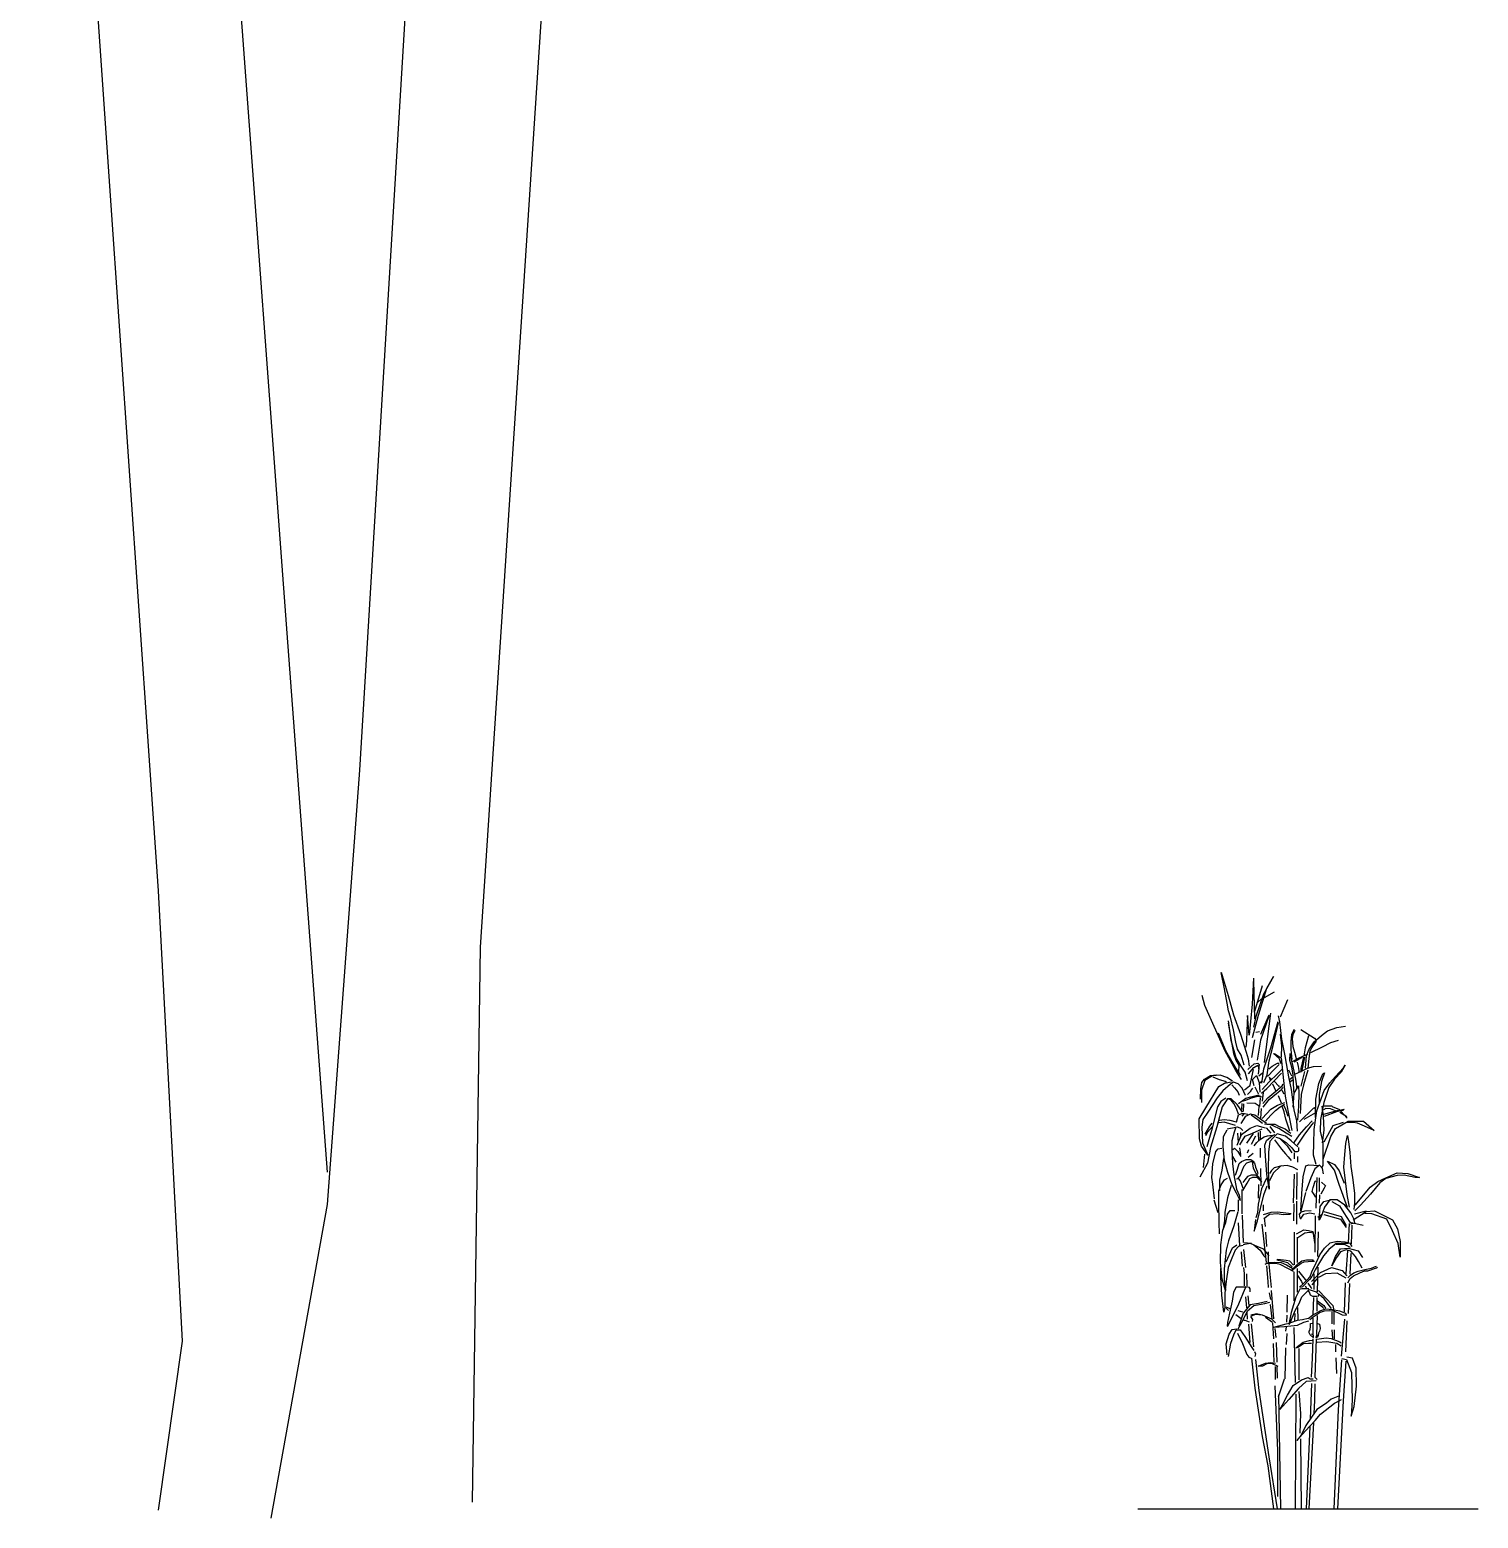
# Model space of a CAD drawing. Header units: millimetres. Extents: x -38686 to 870903, y -23218 to 232707.
# Drawn here: x 58342 to 61603, y 7238 to 10588 of the extents above; entities that cross this region are included whole.
import ezdxf

# ---------------------------------------------------------------- set-up
doc = ezdxf.new("R2010")
doc.units = ezdxf.units.MM
doc.header["$LTSCALE"] = 10
doc.layers.add('40 - Detail Outline', color=142, linetype='Continuous')

msp = doc.modelspace()

# ---------------------------------------------------------------- linework, layer by layer
at = {"layer": '40 - Detail Outline', "color": 250}
for p, q in [((61239.396, 8004.559), (61237.16, 7935.271)), ((60836.817, 7258.723), (61602.879, 7258.723))]:
    msp.add_line(p, q, dxfattribs=at)
for points in [[(58885.57, 7237.566), (59012.38, 7943.849), (59084.843, 8921.779), (59193.537, 10714.65), (59338.463, 12199.654), (59447.158, 13394.902), (59555.852, 14517.71), (59628.315, 15531.86), (59664.547, 16201.923)], [(59012.38, 8016.288), (58921.801, 9229.646), (58813.107, 10696.54), (58740.644, 11420.933), (58686.297, 12253.984), (58595.718, 13539.78), (58595.718, 14372.832), (58541.371, 15151.554), (58468.908, 15803.507)], [(59338.463, 7273.786), (59356.579, 8523.363), (59501.505, 10732.76), (59700.778, 13068.925), (59755.126, 13920.086), (59863.82, 15205.883), (59867.305, 15286.003)], [(58631.949, 7255.676), (58686.297, 7635.982), (58631.949, 8650.132), (58523.255, 10225.685), (58432.676, 11529.592), (58360.213, 12652.4), (58342.097, 13992.526), (58342.097, 14535.82)], [(61024.23, 8467.017), (61039.677, 8414.401), (61052.263, 8370.365), (61067.709, 8327.472), (61080.295, 8286.866), (61084.872, 8271.997), (61087.161, 8255.411)], [(61075.719, 8257.699), (61068.854, 8280.003), (61060.844, 8293.729), (61057.412, 8309.17), (61052.263, 8336.622), (61044.826, 8365.217), (61040.821, 8379.515), (61037.961, 8397.244), (61031.667, 8429.271), (61024.23, 8465.873)], [(61096.886, 8453.291), (61094.026, 8394.957), (61090.021, 8356.067), (61087.161, 8324.612), (61084.3, 8360.642), (61083.156, 8369.221), (61082.012, 8334.334), (61080.868, 8312.03), (61079.723, 8297.732)], [(61094.598, 8320.037), (61108.328, 8369.793), (61126.635, 8430.415), (61142.082, 8456.723), (61119.198, 8417.261), (61102.035, 8366.933), (61096.886, 8342.913)], [(61099.747, 8361.786), (61098.03, 8448.144)], [(61069.998, 8225.1), (61056.84, 8245.689), (61033.384, 8289.154), (60987.044, 8392.097), (60981.323, 8414.401)], [(61100.319, 8378.943), (61117.482, 8436.706)], [(61121.486, 8409.826), (61144.37, 8422.408)], [(61106.612, 8399.532), (61115.193, 8406.967)], [(61173.683, 8404.669), (61156.848, 8365.788)], [(61039.677, 8352.064), (61052.263, 8284.007), (61056.84, 8268.565), (61063.705, 8257.127), (61063.133, 8242.257), (61067.137, 8234.823)], [(61083.156, 8222.241), (61078.007, 8241.685), (61069.426, 8255.411), (61057.984, 8273.712), (61046.542, 8313.174), (61040.821, 8357.211)], [(61131.784, 8367.505), (61112.905, 8313.746), (61105.468, 8268.565)], [(61131.212, 8369.793), (61112.905, 8326.328)], [(61115.633, 8216.65), (61120.277, 8249.147), (61135.95, 8296.152), (61152.785, 8355.343)], [(61120.277, 8218.391), (61127.823, 8235.8), (61131.887, 8267.136), (61141.175, 8301.374), (61153.365, 8353.022)], [(61122.058, 8263.418), (61135.789, 8374.368)], [(61169.039, 8274.68), (61160.912, 8315.882), (61156.268, 8354.762), (61153.365, 8368.69)], [(61213.737, 8250.888), (61216.639, 8278.162), (61221.864, 8292.089), (61233.473, 8310.079), (61249.727, 8324.006), (61263.659, 8334.452), (61284.557, 8341.996), (61304.294, 8345.478)], [(61064.849, 8239.398), (61057.984, 8250.264), (61035.672, 8288.01), (61017.937, 8329.759)], [(61099.175, 8314.318), (61092.309, 8274.856)], [(61102.035, 8332.047), (61110.616, 8333.191)], [(61159.751, 8276.421), (61160.912, 8300.794), (61158.009, 8326.908)], [(61188.775, 8337.353), (61185.873, 8332.711), (61182.39, 8325.747), (61180.648, 8311.24), (61181.229, 8292.67), (61183.551, 8270.038)], [(61189.936, 8335.612), (61185.292, 8325.747), (61184.131, 8317.043), (61185.292, 8299.633), (61189.356, 8286.867), (61193.419, 8269.458)], [(61203.288, 8337.353), (61234.054, 8318.203), (61236.956, 8314.721)], [(61220.703, 8323.426), (61213.156, 8296.152), (61210.254, 8278.162)], [(61238.117, 8311.24), (61230.571, 8300.794), (61223.605, 8288.608), (61221.283, 8272.359), (61219.542, 8250.888)], [(61225.927, 8285.706), (61252.63, 8299.053), (61271.206, 8308.338), (61288.04, 8313.561)], [(61142.336, 8283.385), (61154.526, 8272.359), (61158.59, 8261.333)], [(61144.077, 8283.965), (61153.365, 8277.582), (61158.009, 8274.68)], [(61188.195, 8191.116), (61187.034, 8216.069), (61186.453, 8235.8), (61182.97, 8253.209), (61178.907, 8267.717), (61179.487, 8283.385), (61181.809, 8270.038), (61185.873, 8254.37), (61191.678, 8225.935), (61194.58, 8204.463)], [(61184.712, 8265.976), (61198.063, 8273.52), (61220.122, 8282.805)], [(61188.195, 8264.815), (61207.351, 8275.841)], [(61084.3, 8247.976), (61098.602, 8260.558), (61106.612, 8261.702), (61110.044, 8258.843), (61108.328, 8249.12)], [(61086.016, 8237.682), (61097.458, 8251.98), (61106.612, 8257.699), (61108.9, 8250.836), (61107.184, 8237.11)], [(61088.877, 8209.087), (61096.886, 8247.404)], [(61116.214, 8202.722), (61131.887, 8219.551), (61151.043, 8238.121), (61161.492, 8248.567)], [(61128.351, 8231.963), (61143.798, 8247.976), (61154.668, 8258.843)], [(61131.784, 8249.12), (61138.649, 8255.411), (61150.663, 8261.702), (61154.668, 8262.274)], [(61159.372, 8274.47), (61162.76, 8236.798), (61168.264, 8187.274), (61175.039, 8151.718), (61183.507, 8110.659)], [(61168.264, 8273.624), (61175.462, 8231.295), (61181.39, 8202.935), (61187.741, 8156.797), (61193.669, 8131.824), (61194.94, 8108.966)], [(61175.424, 8246.826), (61182.39, 8233.479)], [(61191.678, 8237.541), (61203.868, 8243.344), (61218.381, 8250.307), (61231.732, 8254.37), (61250.308, 8255.53)], [(61195.161, 8264.235), (61197.483, 8254.37), (61199.224, 8245.665), (61199.224, 8242.763)], [(61219.292, 8245.823), (61209.418, 8213.391), (61204.481, 8191.533), (61201.66, 8148.525)], [(61209.673, 8275.261), (61203.868, 8249.727), (61203.288, 8241.603)], [(61211.534, 8243.003), (61203.775, 8209.865)], [(61211.415, 8275.261), (61205.61, 8245.665)], [(61238.278, 8034.174), (61232.13, 8054.849), (61232.689, 8081.111), (61233.807, 8112.402), (61239.396, 8154.311), (61256.165, 8200.689), (61268.462, 8217.452), (61281.318, 8231.98), (61299.205, 8251.537), (61303.676, 8257.684), (61294.174, 8241.48), (61279.082, 8225.834), (61266.785, 8206.835), (61255.047, 8173.309), (61247.781, 8134.753), (61247.222, 8109.05), (61253.37, 8083.905), (61253.37, 8047.026), (61253.37, 8031.38), (61251.134, 8027.469)], [(61079.151, 8189.07), (61071.142, 8205.655), (61062.561, 8215.378), (61051.691, 8219.381), (61044.826, 8214.806), (61028.235, 8199.364), (61015.077, 8183.923), (60993.909, 8151.324), (60983.04, 8135.311), (60980.751, 8117.582), (60981.895, 8082.695), (60993.909, 8054.672), (60980.179, 8075.26), (60975.602, 8091.274), (60974.458, 8136.454), (60989.905, 8161.046), (61019.081, 8209.087), (61031.667, 8217.093), (61046.542, 8219.953)], [(60977.891, 8181.063), (60978.463, 8203.94), (60980.751, 8218.237), (60986.472, 8226.244), (61000.202, 8234.251), (61013.361, 8235.966)], [(61049.974, 8221.097), (61036.816, 8229.675), (61021.942, 8234.823), (61004.779, 8233.679), (60987.616, 8222.812), (60979.607, 8201.08), (60980.179, 8173.628)], [(61005.351, 8230.819), (61019.654, 8225.1), (61032.812, 8221.669), (61036.244, 8219.381)], [(61048.258, 8213.09), (61054.551, 8206.227), (61061.988, 8197.649), (61064.849, 8189.642)], [(61076.863, 8202.224), (61087.733, 8210.802)], [(61098.687, 8210.57), (61094.455, 8225.377), (61103.624, 8233.837), (61109.971, 8218.326), (61111.382, 8196.469)], [(61108.9, 8233.107), (61116.909, 8239.97)], [(61111.189, 8217.665), (61116.909, 8222.812)], [(61115.053, 8194.598), (61127.243, 8205.044), (61143.497, 8221.872), (61160.331, 8239.282)], [(61117.955, 8171.386), (61129.565, 8183.572), (61146.98, 8199.241), (61161.492, 8210.847), (61163.814, 8214.328)], [(61135.237, 8222.83), (61132.697, 8230.449)], [(61133.12, 8229.602), (61138.201, 8225.369)], [(61147.94, 8197.856), (61140.318, 8214.364)], [(61144.552, 8220.713), (61153.021, 8210.978), (61154.714, 8208.861)], [(61177.746, 8225.354), (61185.292, 8231.157)], [(61178.907, 8220.132), (61186.453, 8225.354)], [(61186.048, 8162.723), (61188.165, 8194.47), (61197.903, 8210.554), (61199.174, 8194.046), (61197.903, 8165.263), (61196.633, 8144.099), (61195.786, 8133.517)], [(61236.576, 8139.543), (61237.301, 8180.855), (61243.826, 8216.37), (61253.251, 8238.114), (61256.876, 8240.288), (61250.351, 8220.719), (61244.551, 8191.727), (61244.551, 8169.984)], [(61071.996, 8151.864), (61060.395, 8168.534), (61046.62, 8181.58), (61038.645, 8181.58), (61026.319, 8163.461), (61014.719, 8118.524), (61000.219, 8072.138), (60993.693, 8036.623), (60976.293, 8005.457)], [(61035.02, 8183.03), (61023.419, 8175.782), (61016.169, 8163.461), (61002.394, 8110.551), (60992.243, 8073.587)], [(61063.277, 8147.313), (61059.189, 8157.822), (61053.348, 8170.084), (61049.26, 8175.922), (61046.339, 8178.258), (61039.915, 8181.761)], [(61063.561, 8171.238), (61079.942, 8183.304), (61091.149, 8185.889), (61105.805, 8190.198), (61112.702, 8187.613)], [(61116.151, 8185.027), (61105.805, 8186.751), (61092.011, 8183.304), (61079.08, 8178.133), (61068.734, 8174.685)], [(61083.156, 8191.358), (61091.737, 8199.364)], [(61090.593, 8199.936), (61095.17, 8205.655)], [(61100.097, 8208.455), (61107.855, 8192.239)], [(61112.087, 8183.778), (61110.677, 8164.036)], [(61118.435, 8195.764), (61116.319, 8176.727)], [(61118.536, 8162.681), (61131.887, 8180.09), (61148.721, 8193.437), (61160.331, 8202.722), (61163.814, 8207.365)], [(61160.219, 8172.036), (61153.444, 8188.544)], [(61161.066, 8201.242), (61165.3, 8192.776)], [(61058.389, 8129.008), (61063.561, 8145.383), (61070.458, 8148.83), (61075.631, 8148.83)], [(61069.096, 8125.772), (61079.971, 8142.442), (61090.121, 8148.24), (61100.272, 8145.341), (61115.497, 8134.469), (61126.372, 8126.497)], [(61070.458, 8171.238), (61069.596, 8157.448)], [(61071.271, 8142.442), (61077.071, 8148.965), (61084.321, 8146.791)], [(61074.769, 8170.376), (61073.907, 8153.139)], [(61108.561, 8144.294), (61109.971, 8165.446), (61100.803, 8171.087), (61081.76, 8171.792)], [(61091.571, 8145.341), (61106.797, 8135.194), (61116.947, 8126.497)], [(61114.047, 8159.837), (61112.597, 8137.368)], [(61116.214, 8137.148), (61126.662, 8148.754), (61135.95, 8158.039), (61151.043, 8167.324), (61167.297, 8173.127)], [(61124.34, 8131.345), (61135.95, 8144.692), (61146.399, 8155.137), (61156.848, 8163.842), (61166.717, 8169.645)], [(61178.907, 8108.713), (61169.619, 8135.987), (61166.136, 8152.236), (61161.492, 8165.003)], [(61175.039, 8141.559), (61168.687, 8159.76), (61165.3, 8166.956)], [(61200.249, 8130.193), (61232.693, 8161.216)], [(61236.219, 8149.935), (61210.123, 8135.128)], [(61232.693, 8160.511), (61236.924, 8163.331)], [(61252.526, 8082.285), (61256.151, 8111.276), (61254.701, 8142.442), (61251.801, 8164.91)], [(61253.851, 8166.151), (61274.305, 8166.151)], [(61281.358, 8154.87), (61270.073, 8159.101), (61259.494, 8159.806), (61254.557, 8156.985)], [(61255.065, 8147.062), (61285.128, 8155.527), (61300.795, 8158.49), (61298.254, 8155.104), (61283.858, 8152.141), (61255.912, 8141.982)], [(61274.305, 8164.741), (61290.527, 8157.69)], [(61306.748, 8140.769), (61291.232, 8150.64)], [(61293.348, 8154.165), (61308.159, 8137.949)], [(60987.933, 8102.355), (60998.446, 8119.871), (61003.703, 8126.877)], [(61004.287, 8119.287), (60993.19, 8106.442), (60989.101, 8098.268)], [(61056.268, 8121.622), (61031.154, 8129.213), (61018.888, 8127.461)], [(61020.641, 8133.3), (61030.57, 8135.051), (61044.003, 8133.884), (61058.02, 8129.797)], [(61037.92, 8114.175), (61057.495, 8117.799), (61053.145, 8106.927), (61048.07, 8087.358), (61048.07, 8067.064), (61049.52, 8035.898), (61052.42, 8010.531), (61058.945, 7978.64), (61064.745, 7964.869), (61066.921, 7952.548), (61058.945, 7969.218), (61048.795, 7988.063), (61039.37, 8015.604), (61031.394, 8043.146), (61028.494, 8074.312), (61029.219, 8096.78), (61033.57, 8104.753), (61037.92, 8112.001)], [(61058.945, 8119.249), (61067.646, 8115.625), (61072.721, 8110.551)], [(61060.395, 8077.211), (61069.821, 8101.129), (61089.396, 8115.625), (61104.622, 8121.423), (61117.672, 8117.799), (61123.472, 8116.35)], [(61066.196, 8077.936), (61078.521, 8097.505), (61094.471, 8104.028), (61116.222, 8114.175)], [(61111.872, 8109.102), (61111.872, 8090.982)], [(61183.551, 8096.526), (61170.2, 8104.651), (61153.946, 8115.096), (61134.789, 8123.801), (61121.438, 8124.381)], [(61125.771, 8116.368), (61135.701, 8104.69)], [(61126.662, 8124.961), (61145.238, 8124.381), (61154.526, 8119.158), (61168.458, 8113.936), (61176.585, 8107.552), (61180.648, 8104.651)], [(61133.364, 8119.287), (61143.877, 8105.274)], [(61188.588, 8083.569), (61200.444, 8100.924), (61216.111, 8118.702), (61228.813, 8131.824)], [(61195.786, 8077.22), (61212.723, 8101.77), (61228.813, 8124.204), (61232.624, 8128.437)], [(61253.851, 8045.585), (61270.778, 8097.055), (61281.358, 8114.681), (61310.275, 8131.603), (61344.834, 8131.603), (61368.814, 8110.451)], [(61298.99, 8128.078), (61275.715, 8121.027), (61267.957, 8107.631), (61255.262, 8084.364)], [(61368.814, 8110.451), (61346.95, 8120.322), (61331.434, 8126.668), (61321.56, 8128.078), (61304.633, 8127.373)], [(61060.941, 8104.106), (61062.109, 8083.671)], [(61067.872, 8105.738), (61067.872, 8098.844)], [(61082.146, 8081.56), (61096.646, 8103.303)], [(61092.296, 8079.386), (61102.447, 8098.23)], [(61098.321, 8075.497), (61104.745, 8083.087), (61110.586, 8089.51), (61121.099, 8095.932), (61128.692, 8098.268), (61138.621, 8100.019)], [(61107.522, 8105.478), (61108.247, 8086.633)], [(61197.057, 8073.41), (61181.813, 8087.379), (61168.687, 8097.961), (61150.48, 8102.617), (61140.318, 8092.881), (61133.967, 8085.686), (61130.579, 8062.405), (61130.156, 8020.077), (61132.273, 7978.172), (61127.192, 8012.034), (61123.805, 8052.246), (61122.111, 8077.22), (61126.345, 8087.802), (61139.895, 8098.807), (61145.823, 8101.347)], [(61144.461, 8089.51), (61159.647, 8068.49), (61168.992, 8057.981), (61174.833, 8050.974), (61181.841, 8042.8)], [(61147.516, 8094.998), (61155.561, 8093.305), (61170.805, 8083.569), (61183.084, 8071.294), (61189.435, 8063.252), (61195.786, 8062.828), (61198.75, 8064.945), (61199.174, 8071.717)], [(61157.311, 8091.261), (61172.496, 8076.081), (61183.009, 8060.316)], [(61312.859, 7938.019), (61307.545, 7966.352), (61300.459, 8027.445), (61302.231, 8056.664), (61304.888, 8081.455), (61308.43, 8099.164), (61311.088, 8085.882), (61313.745, 8061.091), (61316.402, 8029.216), (61319.945, 8004.425), (61324.373, 7969.008), (61324.373, 7947.758), (61322.602, 7932.706)], [(60986.443, 8056.917), (60983.543, 8027.201)], [(61008.919, 7956.897), (61005.294, 7989.512), (61003.119, 8004.733), (61005.294, 8035.174), (61011.819, 8062.715), (61017.619, 8069.239), (61025.594, 8070.688)], [(61029.219, 8047.495), (61025.594, 8021.403), (61020.519, 7998.21), (61020.519, 7974.292)], [(61049.971, 8051.839), (61056.821, 8039.122)], [(61050.245, 8067.789), (61053.87, 8070.688), (61061.845, 8063.44), (61068.371, 8051.844)], [(61056.268, 8009.519), (61060.941, 8023.532), (61065.029, 8036.377), (61069.702, 8040.464), (61080.215, 8045.135), (61091.312, 8045.135), (61098.321, 8039.881)], [(61065.613, 8071.41), (61067.949, 8056.229)], [(61083.135, 8059.732), (61086.639, 8067.322)], [(61084.887, 8050.39), (61096.568, 8059.148)], [(61112.338, 8070.826), (61112.338, 8049.806)], [(61188.165, 8059.865), (61188.165, 8046.744)], [(61196.21, 8051.823), (61195.786, 8038.701)], [(61062.693, 8002.513), (61067.365, 8009.519), (61072.038, 8021.781), (61076.126, 8030.539), (61081.967, 8037.545), (61093.064, 8041.048), (61099.489, 8037.545), (61101.825, 8027.619), (61105.329, 8018.861), (61107.082, 8013.606)], [(61072.622, 7975.071), (61082.551, 7992.003), (61088.976, 8001.929), (61095.4, 8005.432), (61104.161, 8005.432), (61112.922, 7997.258), (61115.842, 7994.339), (61108.834, 8005.432), (61101.241, 8009.519), (61091.896, 8009.519), (61083.719, 8006.6), (61077.294, 7999.593), (61072.622, 7993.171)], [(61093.648, 8039.297), (61096.568, 8026.452), (61101.241, 8015.358), (61106.497, 8009.519)], [(61112.597, 8025.027), (61113.322, 7985.888)], [(61196.915, 8021.881), (61185.736, 8027.469), (61172.88, 8031.939), (61157.788, 8029.704), (61141.02, 8014.617), (61132.635, 7997.295)], [(61160.583, 8030.821), (61143.815, 8026.351), (61137.666, 8020.204), (61133.194, 8013.499)], [(61188.724, 8011.98), (61186.549, 7947.475)], [(61194.524, 8015.604), (61193.799, 7954.722)], [(61205.525, 7968.859), (61208.912, 8005.685), (61214.417, 8030.659), (61221.192, 8033.198), (61244.056, 8031.505)], [(61254.642, 8012.881), (61252.101, 8024.733), (61245.327, 8032.352), (61235.165, 8024.309), (61226.273, 8003.992), (61214.84, 7973.092)], [(61308.492, 7936.877), (61289.672, 7988.977), (61279.539, 8020.815), (61263.614, 8041.076), (61279.539, 8033.84), (61289.672, 8019.368), (61301.254, 7991.871)], [(61325.888, 7942.209), (61345.464, 7965.402), (61359.239, 7982.797), (61376.64, 7995.843), (61394.765, 8003.815), (61420.141, 8014.687), (61444.067, 8013.238), (61470.892, 8004.54), (61460.742, 8004.54), (61436.091, 8009.614), (61420.141, 8008.889), (61394.765, 8002.366), (61381.715, 7992.219), (61360.689, 7966.851), (61337.488, 7942.209), (61325.163, 7929.887)], [(61020.612, 7877.702), (61019.634, 7903.138), (61018.655, 7948.14), (61018.655, 7974.554), (61024.527, 7988.25), (61031.377, 7999.011), (61038.228, 8002.924)], [(61047.035, 7986.293), (61038.228, 7958.901), (61032.356, 7926.617), (61031.377, 7907.051), (61028.441, 7889.441)], [(61058.604, 8001.345), (61062.109, 8001.929), (61066.781, 7997.258), (61070.286, 7989.668), (61073.206, 7980.326)], [(61070.522, 7977.489), (61070.522, 7922.704)], [(61101.334, 7910.237), (61098.539, 7883.416), (61105.805, 7906.885), (61120.338, 7965.556), (61127.605, 7985.672)], [(61126.487, 8002.882), (61114.749, 7978.855), (61107.482, 7944.77), (61105.805, 7925.213), (61102.452, 7913.478)], [(61108.561, 7957.974), (61109.266, 7988.997)], [(61237.16, 7960.416), (61232.13, 7968.238), (61229.335, 7972.709), (61231.571, 7982.208), (61236.042, 7996.177), (61238.278, 7997.295)], [(61244.427, 8003.441), (61244.427, 7973.267)], [(61249.089, 7968.123), (61257.06, 7981.404), (61259.717, 7987.602)], [(61257.946, 7986.716), (61249.974, 7993.8)], [(61007.89, 7954.009), (61016.698, 7925.639)], [(61062.693, 7954.009), (61062.693, 7928.574)], [(61118.397, 7943.126), (61118.397, 7929.355)], [(61187.716, 7945.421), (61187.292, 7906.902)], [(61193.644, 7950.923), (61194.067, 7899.283)], [(61204.804, 7968.123), (61203.032, 7929.165)], [(61203.918, 7928.279), (61214.546, 7970.779)], [(61315.516, 7899.946), (61325.259, 7902.603), (61323.487, 7909.686), (61316.402, 7924.738), (61302.231, 7942.446), (61285.402, 7953.956), (61268.574, 7953.956), (61257.06, 7938.019), (61249.089, 7916.769), (61244.66, 7908.8), (61247.317, 7938.904), (61255.289, 7950.415), (61270.345, 7953.956)], [(61245.545, 7965.444), (61244.986, 7947.005)], [(61273.003, 7950.415), (61290.716, 7940.675), (61300.459, 7924.738), (61313.745, 7904.373), (61343.858, 7897.29)], [(61061.321, 7927.394), (61052.464, 7895.519), (61040.95, 7861.874), (61035.635, 7840.624), (61031.207, 7799.01), (61031.207, 7775.103), (61033.864, 7750.312), (61026.778, 7775.989), (61022.35, 7813.176), (61023.236, 7853.02), (61027.664, 7885.78), (61034.75, 7903.488), (61038.292, 7922.082), (61044.492, 7930.05), (61055.121, 7930.05)], [(61071.501, 7919.769), (61073.458, 7858.136)], [(61119.845, 7921.311), (61136.773, 7926.246), (61150.173, 7926.951), (61163.574, 7925.541), (61181.911, 7923.426)], [(61120.551, 7912.145), (61133.246, 7922.016), (61150.173, 7923.426), (61163.574, 7921.311), (61180.501, 7922.016)], [(61121.297, 7913.41), (61123.472, 7894.565)], [(61202.147, 7913.227), (61200.375, 7922.082), (61204.804, 7927.394), (61212.775, 7929.165), (61226.946, 7930.05)], [(61203.032, 7910.571), (61210.118, 7922.082), (61223.403, 7924.738), (61234.917, 7922.967)], [(61235.851, 7918.483), (61235.125, 7836.582)], [(61241.899, 7915.169), (61252.033, 7922.405)], [(61254.928, 7928.194), (61294.015, 7916.617), (61305.597, 7896.356)], [(61254.928, 7920.958), (61292.568, 7910.828), (61305.597, 7892.014)], [(61321.521, 7909.381), (61350.475, 7928.194), (61369.295, 7929.641), (61409.83, 7909.381), (61421.411, 7889.12), (61427.202, 7860.176), (61427.202, 7825.443), (61422.859, 7855.834), (61409.83, 7884.778), (61396.801, 7910.828), (61363.504, 7922.405), (61347.579, 7923.853)], [(61324.417, 7922.405), (61350.475, 7929.641)], [(61062.693, 7902.159), (61065.629, 7851.288)], [(61126.193, 7813.436), (61116.319, 7899.454)], [(61124.197, 7881.519), (61126.372, 7848.904)], [(61189.409, 7808.277), (61189.409, 7881.505)], [(61193.901, 7877.597), (61210.123, 7886.762), (61220.703, 7885.352), (61230.577, 7883.237)], [(61196.723, 7869.136), (61212.239, 7879.712), (61222.818, 7881.827), (61232.693, 7879.712)], [(61230.577, 7883.237), (61234.808, 7853.624)], [(61241.632, 7826.98), (61243.309, 7882.299)], [(61312.113, 7900.896), (61309.938, 7857.409)], [(61318.638, 7897.272), (61317.188, 7855.234)], [(61073.72, 7851.249), (61063.092, 7849.478), (61056.006, 7840.624), (61048.035, 7822.916), (61040.064, 7801.666), (61035.635, 7771.562), (61032.093, 7744.114), (61032.093, 7712.239), (61030.321, 7701.614), (61025.893, 7739.687), (61023.236, 7781.301), (61023.236, 7799.895)], [(61035.21, 7814.846), (61050.021, 7845.869), (61059.19, 7852.919)], [(61074.001, 7853.624), (61089.518, 7856.445), (61105.74, 7849.394), (61119.14, 7843.754)], [(61074.707, 7842.343), (61078.938, 7802.155)], [(61075.412, 7858.56), (61092.339, 7856.445)], [(61097.981, 7852.919), (61112.087, 7840.933), (61120.551, 7828.242), (61124.077, 7824.717)], [(61119.845, 7843.048), (61131.835, 7828.242)], [(61195.761, 7813.356), (61195.761, 7870.076)], [(61200.842, 7757.483), (61208.887, 7765.102), (61217.355, 7773.567), (61224.553, 7782.033), (61227.941, 7792.192), (61237.679, 7812.509), (61246.571, 7830.711), (61257.157, 7845.526), (61269.859, 7857.377), (61285.103, 7861.187), (61302.886, 7859.917), (61313.895, 7856.954), (61318.13, 7849.335)], [(61310.085, 7856.108), (61293.995, 7856.108), (61283.409, 7856.108), (61278.328, 7852.298), (61266.896, 7842.563), (61254.616, 7828.594), (61245.724, 7812.933), (61235.562, 7796.848), (61228.364, 7782.033), (61222.86, 7775.26), (61207.617, 7758.752), (61202.112, 7756.636)], [(61341.685, 7800.159), (61333.301, 7815.246), (61326.594, 7826.98), (61315.973, 7838.714), (61305.912, 7841.508), (61293.056, 7837.038), (61284.113, 7824.745), (61272.934, 7805.747), (61281.877, 7826.98), (61293.056, 7843.743), (61310.384, 7845.42), (61332.742, 7839.832), (61342.244, 7824.745)], [(61315.589, 7846.795), (61302.04, 7853.568), (61288.067, 7853.991), (61282.986, 7853.991)], [(61069.064, 7837.408), (61071.18, 7804.975)], [(61187.292, 7792.615), (61174.59, 7799.811), (61157.229, 7808.7), (61147.491, 7811.24), (61139.869, 7811.24), (61128.86, 7811.24), (61123.356, 7809.546), (61130.554, 7813.356), (61144.95, 7814.203), (61159.346, 7813.356), (61171.202, 7807.853), (61185.599, 7799.811)], [(61130.4, 7814.128), (61130.4, 7837.597)], [(61137.107, 7756.574), (61132.076, 7809.099)], [(61187.292, 7807.481), (61178.824, 7815.947), (61170.355, 7817.64), (61151.725, 7820.179), (61149.184, 7818.91), (61162.31, 7815.947), (61173.743, 7813.407), (61183.905, 7803.248)], [(61183.481, 7796.425), (61197.454, 7810.816), (61205.499, 7817.166), (61216.508, 7819.282), (61230.058, 7818.859), (61232.175, 7818.435)], [(61184.752, 7796.425), (61193.22, 7803.197), (61204.229, 7812.086), (61211.004, 7814.626), (61228.788, 7816.319), (61234.292, 7816.319)], [(61305.353, 7788.424), (61309.266, 7839.832)], [(61314.297, 7786.748), (61316.532, 7833.685)], [(61076.377, 7760.937), (61076.377, 7788.385), (61075.492, 7801.666)], [(61082.577, 7760.937), (61081.692, 7787.499)], [(61126.303, 7805.934), (61129.239, 7770.715), (61130.218, 7757.019)], [(61188.197, 7726.706), (61188.197, 7792.5)], [(61194.914, 7799.904), (61195.337, 7746.147)], [(61195.761, 7784.149), (61204.653, 7770.181), (61207.617, 7765.525)], [(61198.301, 7793.885), (61213.121, 7775.26), (61215.662, 7772.297)], [(61227.422, 7770.449), (61247.69, 7790.71), (61272.3, 7802.287), (61296.911, 7795.051), (61307.045, 7783.474)], [(61228.87, 7763.213), (61240.451, 7776.238)], [(61233.022, 7788.052), (61232.598, 7752.496)], [(61241.49, 7802.444), (61240.643, 7746.994)], [(61305.597, 7777.685), (61285.329, 7789.262), (61259.271, 7787.815), (61243.347, 7779.132)], [(61309.266, 7778.367), (61315.414, 7785.072), (61322.681, 7790.101), (61332.742, 7794.012), (61347.834, 7797.365), (61362.367, 7800.718), (61369.633, 7803.511), (61374.105, 7804.629)], [(61309.266, 7767.191), (61314.855, 7777.249), (61322.122, 7783.395), (61336.096, 7790.101), (61346.716, 7794.571), (61354.541, 7794.571), (61373.546, 7801.276), (61375.782, 7802.394)], [(61057.735, 7757.692), (61052.146, 7746.516), (61048.792, 7726.4), (61042.643, 7699.02), (61038.731, 7677.787), (61037.613, 7670.523)], [(61038.731, 7669.405), (61051.028, 7693.991), (61063.884, 7720.254), (61077.858, 7754.339), (61081.211, 7759.368), (61086.801, 7757.692), (61089.037, 7753.78), (61088.478, 7747.075)], [(61057.735, 7758.251), (61078.417, 7758.809)], [(61132.175, 7745.279), (61135.111, 7729.626)], [(61142.697, 7686.727), (61137.666, 7750.428)], [(61221.589, 7754.189), (61205.923, 7754.189), (61201.265, 7753.343), (61191.95, 7735.142), (61181.788, 7700.856), (61177.13, 7677.998), (61177.554, 7673.765), (61179.671, 7676.305)], [(61179.247, 7677.152), (61191.103, 7705.088), (61199.571, 7720.75), (61205.923, 7735.565), (61222.013, 7752.073), (61237.679, 7747.417), (61243.607, 7741.914), (61242.337, 7736.835)], [(61213.121, 7760.445), (61216.508, 7755.366)], [(61219.472, 7766.795), (61226.247, 7757.059), (61228.364, 7754.52)], [(61240.22, 7736.411), (61230.905, 7736.411), (61225.4, 7739.374), (61222.86, 7746.57), (61220.319, 7749.957)], [(61243.347, 7749.927), (61275.196, 7716.642), (61278.091, 7705.064)], [(61272.3, 7709.406), (61256.376, 7731.114), (61244.794, 7741.244)], [(61301.999, 7702.373), (61304.235, 7767.191)], [(61311.088, 7698.073), (61313.745, 7766.249)], [(61034.75, 7713.125), (61043.607, 7709.583)], [(61040.95, 7705.156), (61035.635, 7710.469)], [(61062.206, 7663.542), (61075.492, 7687.448), (61083.463, 7704.271), (61097.634, 7716.666), (61122.434, 7721.093), (61133.948, 7723.75)], [(61127.748, 7725.521), (61108.263, 7721.093), (61089.663, 7717.552), (61073.72, 7698.958), (61063.978, 7669.74)], [(61081.692, 7711.354), (61079.92, 7736.145)], [(61087.006, 7716.666), (61085.234, 7737.916)], [(61134.132, 7718.865), (61138.047, 7686.581)], [(61172.473, 7701.702), (61173.743, 7739.374)], [(61195.761, 7712.284), (61196.608, 7683.924)], [(61219.896, 7686.845), (61229.634, 7694.464), (61248.265, 7705.469), (61260.121, 7708.856), (61274.941, 7707.586), (61290.607, 7704.623), (61303.733, 7699.12), (61305.85, 7695.311)], [(61231.752, 7734.718), (61230.905, 7696.2)], [(61239.797, 7734.295), (61239.797, 7703.395)], [(61241.067, 7727.057), (61255.04, 7716.052), (61259.274, 7710.126)], [(61241.067, 7722.401), (61252.923, 7712.665), (61254.616, 7709.702)], [(61069.292, 7686.562), (61056.892, 7695.417)], [(61061.321, 7705.156), (61071.949, 7702.5)], [(61087.892, 7678.594), (61078.149, 7683.021), (61075.492, 7683.021)], [(61083.463, 7685.677), (61082.577, 7701.614)], [(61089.663, 7633.438), (61086.12, 7674.167)], [(61090.549, 7691.875), (61094.977, 7684.792), (61094.091, 7680.365)], [(61091.073, 7695.386), (61103.795, 7698.321), (61117.496, 7695.386)], [(61146.854, 7677.776), (61138.047, 7685.603), (61117.496, 7694.408), (61100.859, 7696.364), (61091.073, 7691.473)], [(61097.634, 7623.698), (61092.32, 7675.052)], [(61124.346, 7690.494), (61140.004, 7678.755)], [(61142.805, 7641.407), (61140.148, 7677.708)], [(61142.833, 7667.416), (61170.355, 7675.035), (61177.554, 7676.305)], [(61143.256, 7667.84), (61166.545, 7669.109), (61181.364, 7670.379), (61195.761, 7672.072), (61210.157, 7679.268), (61221.589, 7681.808)], [(61171.626, 7678.845), (61172.473, 7694.506)], [(61181.364, 7677.998), (61195.761, 7683.078), (61207.193, 7684.771), (61219.896, 7687.734)], [(61189.833, 7698.316), (61189.409, 7681.808)], [(61231.752, 7643.289), (61224.553, 7650.062), (61222.013, 7654.718), (61222.436, 7658.527), (61224.553, 7661.914), (61225.4, 7669.533), (61224.977, 7675.882), (61229.211, 7676.305)], [(61306.274, 7693.618), (61296.958, 7694.464), (61291.031, 7697.427), (61278.328, 7703.353), (61268.589, 7704.2), (61256.31, 7703.353), (61246.995, 7700.813), (61231.328, 7689.808), (61224.13, 7684.305)], [(61230.905, 7687.734), (61230.481, 7650.908)], [(61241.067, 7675.882), (61245.724, 7674.612), (61246.995, 7664.877), (61245.301, 7658.527), (61243.184, 7654.294), (61242.337, 7649.215), (61240.643, 7644.982), (61237.256, 7643.712)], [(61240.643, 7693.66), (61238.95, 7651.331)], [(61273.247, 7702.083), (61273.247, 7674.993)], [(61278.751, 7673.3), (61278.751, 7702.93)], [(61295.145, 7602.449), (61302.231, 7685.677)], [(61304.888, 7612.188), (61307.545, 7682.135)], [(61037.407, 7605.105), (61035.635, 7629.896), (61041.835, 7652.031), (61048.921, 7662.656), (61059.549, 7663.542)], [(61040.95, 7601.563), (61046.264, 7631.667), (61052.464, 7650.261), (61057.778, 7661.771), (61066.635, 7661.771), (61077.263, 7646.719), (61093.206, 7621.928), (61097.634, 7614.844)], [(61060.736, 7654.297), (61072.479, 7630.818), (61082.265, 7606.36), (61086.18, 7600.491), (61092.052, 7597.556)], [(61148.119, 7644.063), (61145.462, 7664.427)], [(61169.932, 7658.527), (61171.202, 7668.263)], [(61171.202, 7628.897), (61172.896, 7653.025)], [(61191.845, 7543.192), (61188.784, 7667.129)], [(61230.368, 7641.175), (61228.725, 7597.637), (61227.081, 7554.921)], [(61232.175, 7644.982), (61232.175, 7649.638), (61229.634, 7650.485), (61227.517, 7652.601)], [(61238.103, 7641.596), (61234.715, 7554.823), (61240.22, 7550.167)], [(61237.256, 7644.136), (61238.95, 7647.522), (61240.643, 7650.908)], [(61239.373, 7640.749), (61260.544, 7643.712), (61271.553, 7642.443), (61291.454, 7634.4), (61294.418, 7632.284)], [(61273.247, 7661.871), (61274.517, 7642.4)], [(61279.598, 7641.554), (61279.175, 7661.871)], [(61098.902, 7613.209), (61101.838, 7607.339), (61099.881, 7601.469)], [(61143.691, 7589.167), (61141.919, 7630.782)], [(61149.89, 7589.167), (61149.005, 7633.438)], [(61168.238, 7551.436), (61169.932, 7620.855)], [(61191.95, 7621.278), (61208.463, 7633.554), (61222.86, 7637.786), (61229.211, 7638.633)], [(61195.761, 7622.125), (61209.31, 7630.591), (61220.743, 7631.437), (61227.517, 7631.437)], [(61199.142, 7619.817), (61199.142, 7549.171)], [(61240.643, 7633.554), (61262.238, 7635.67), (61284.256, 7631.437), (61294.418, 7625.511)], [(61282.562, 7611.924), (61282.562, 7628.855)], [(61092.317, 7597.637), (61099.713, 7530.278), (61116.147, 7421.844), (61129.295, 7355.306), (61142.322, 7258.723)], [(61101.356, 7595.173), (61108.752, 7525.349), (61131.76, 7375.842), (61150.506, 7258.723)], [(61152.726, 7578.968), (61140.004, 7584.838), (61128.261, 7585.816), (61117.496, 7579.946), (61107.71, 7579.946), (61124.346, 7586.794), (61135.111, 7587.773), (61146.854, 7586.794)], [(61145.73, 7578.744), (61145.73, 7549.993)], [(61150.776, 7552.866), (61149.89, 7579.428)], [(61295.285, 7594.352), (61287.889, 7481.811), (61278.109, 7258.723)], [(61284.679, 7563.246), (61282.986, 7598.379)], [(61305.145, 7591.066), (61298.572, 7501.526), (61285.884, 7258.723)], [(61296.106, 7596.816), (61305.967, 7595.173), (61317.471, 7565.6), (61319.115, 7503.169), (61316.65, 7467.025), (61323.224, 7489.204), (61328.976, 7535.206), (61328.154, 7575.458), (61319.937, 7597.637), (61306.789, 7600.102)], [(61153.591, 7511.138), (61166.62, 7551.66)], [(61237.764, 7546.707), (61215.577, 7545.064), (61198.321, 7529.456), (61176.134, 7504.812), (61156.412, 7482.633), (61162.164, 7492.49), (61173.669, 7514.67), (61185.995, 7536.028), (61204.894, 7549.171), (61219.686, 7554.1), (61224.616, 7551.636), (61231.19, 7551.636)], [(61227.903, 7540.957), (61224.377, 7460.759)], [(61235.298, 7540.135), (61234.477, 7503.169), (61232.828, 7472.677)], [(61144.905, 7535.741), (61150.695, 7389.573), (61150.695, 7286.821)], [(61153.125, 7515.491), (61158.008, 7258.723)], [(61191.555, 7258.723), (61193.375, 7517.18)], [(61290.908, 7513.152), (61271.611, 7505.436), (61260.998, 7496.755), (61239.771, 7482.287), (61227.228, 7464.925), (61214.685, 7446.599), (61204.071, 7424.415), (61194.423, 7412.84), (61213.72, 7434.06), (61235.912, 7457.209), (61247.49, 7471.677), (61279.33, 7496.755), (61294.767, 7504.471)], [(61199.142, 7522.884), (61202.429, 7473.597), (61201.607, 7429.238)], [(61223.658, 7444.427), (61215.493, 7258.723)], [(61231.757, 7452.875), (61221.259, 7258.723)], [(61202.429, 7416.094), (61204.556, 7258.723)]]:
    msp.add_lwpolyline(points, dxfattribs=at)

doc.saveas('drawing.dxf')
